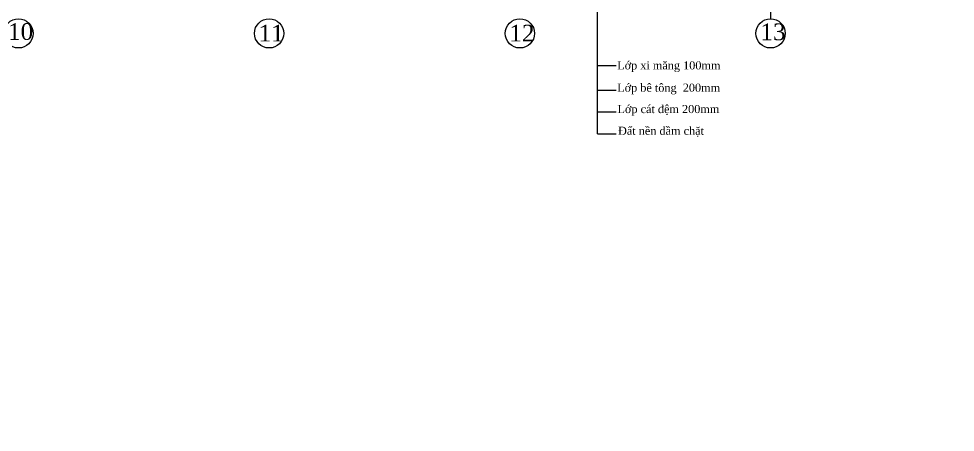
# Model space of a CAD drawing. Header units: inches. Extents: x -4475333 to 345677417, y -211198149 to 2125895.
# Drawn here: x -1918720 to -1896307, y 843312 to 853212 of the extents above; entities that cross this region are included whole.
import ezdxf

# ---------------------------------------------------------------- set-up
doc = ezdxf.new("R2010")
doc.units = ezdxf.units.IN
doc.header["$LTSCALE"] = 150
doc.header["$MEASUREMENT"] = 0
doc.layers.add('KHUNG BVE', color=7, linetype='Continuous', lineweight=0)
for name, color, linetype in [('khung tên', 100, 'Continuous'), ('NET MANH', 3, 'Continuous'), ('Thiet bi', 7, 'Continuous')]:
    doc.layers.add(name, color=color, linetype=linetype)
doc.styles.add('dd', font='')
doc.styles.get("Standard").update_dxf_attribs({"font": 'times.ttf', "height": 100})
doc.styles.get('dd').set_extended_font_data('VNswitzerlandInserat')

msp = doc.modelspace()

# ---------------------------------------------------------------- linework, layer by layer
at = {"layer": 'KHUNG BVE', "color": 3, "lineweight": 18, "ltscale": 3}
msp.add_line((-1904865.2, 850453.9), (-1904865.2, 856041.5), dxfattribs=at)
at = {"layer": 'KHUNG BVE', "lineweight": 0}
msp.add_circle((-1916098.2, 889715.1), 188435.9, dxfattribs=at)
at = {"layer": 'khung tên', "lineweight": 18}
for p, q in [((-1904865.2, 852093), (-1904419.7, 852093)), ((-1904865.2, 851501.4), (-1904419.7, 851501.4)), ((-1904865.2, 850984.7), (-1904419.7, 850984.7)), ((-1904865.2, 850453.9), (-1904419.7, 850453.9))]:
    msp.add_line(p, q, dxfattribs=at)
at = {"layer": 'Thiet bi', "color": 2, "linetype": 'ByBlock', "lineweight": 18, "ltscale": 10}
msp.add_line((-1900719.9, 853212), (-1900719.9, 853402), dxfattribs=at)
for centre in [(-1918727.1, 852862), (-1912727.1, 852862), (-1906727.1, 852862), (-1900727.3, 852861.9)]:
    msp.add_circle(centre, 350.1, dxfattribs=at)

# ---------------------------------------------------------------- texts
at = {"layer": 'NET MANH', "lineweight": 18, "char_height": 193.8, "width": 33496.741, "attachment_point": 4, "style": 'dd'}
for s, insert in [('{\\fTimes New Roman|b0|i0|c0|p18;\\C1;Lớp xi m\\fTimes New Roman|b0|i0|c238|p18;ă\\fTimes New Roman|b0|i0|c0|p18;ng 100mm}', (-1904397.9, 852063.7)), ('{\\fTimes New Roman|b0|i0|c0|p18;\\C1;Lớp bê tông  200mm}', (-1904397.9, 851529.3)), ('{\\fTimes New Roman|b0|i0|c0|p18;\\C1;Lớp cát \\fTimes New Roman|b0|i0|c238|p18;đ\\fTimes New Roman|b0|i0|c0|p18;ệm 200mm}', (-1904390.9, 851018.3)), ('{\\fTimes New Roman|b0|i0|c238|p18;\\C1;Đ\\fTimes New Roman|b0|i0|c0|p18;ất nền dầm chặt}', (-1904377.3, 850505.7))]:
    msp.add_mtext(s, dxfattribs=dict(at, insert=insert))
at = {"layer": 'Thiet bi', "color": 2, "linetype": 'ByBlock', "lineweight": 18, "ltscale": 10, "char_height": 400, "attachment_point": 1}
for s, insert, width in [('10', (-1918976.8, 853104.8), 417.902), ('11', (-1912980.3, 853067.8), 539.077), ('12', (-1906980.3, 853067.8), 539.077), ('13', (-1900971.5, 853098.7), 247.603)]:
    msp.add_mtext(s, dxfattribs=dict(at, insert=insert, width=width))

doc.saveas('drawing.dxf')
